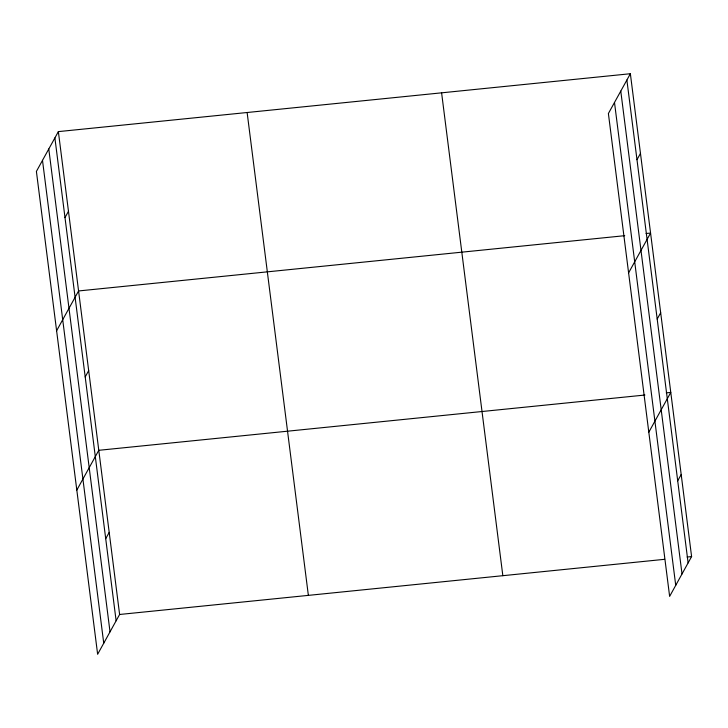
<?xml version="1.0" encoding="UTF-8"?>
<svg xmlns="http://www.w3.org/2000/svg" width="728" height="728" viewBox="0 0 728 728"><rect width="100%" height="100%" fill="white"/><g stroke="black" fill="none" stroke-linecap="round" stroke-linejoin="round"><path stroke-width="1.09" d="M58.367 131.613L36.4 171.417L97.634 654.272L119.61 614.478L58.367 131.613L630.366 73.728L691.6 556.583L669.633 596.387L608.39 113.523L630.366 73.728M64.992 217.599L68.478 211.284M56.611 330.758L78.578 290.954L624.733 235.681M85.194 376.94L88.68 370.625M76.813 490.099L98.79 450.304L644.935 395.031M105.715 538.702L109.2 532.386M636.982 159.705L640.467 153.399M628.601 272.873L650.568 233.069L646.082 233.524M657.193 319.055L660.678 312.74M648.812 432.214L670.779 392.41L666.284 392.865M677.704 480.817L681.19 474.501M119.61 614.478L664.637 559.313M687.105 557.038L691.6 556.583M626.881 80.035L688.115 562.899M620.775 91.091L682.018 573.955M614.496 102.475L675.73 585.339M441.605 92.829L502.839 575.693M247.129 112.512L308.363 595.368M54.891 137.929L116.125 620.784M48.785 148.976L110.019 631.84M42.497 160.36L103.74 643.224"/></g></svg>
